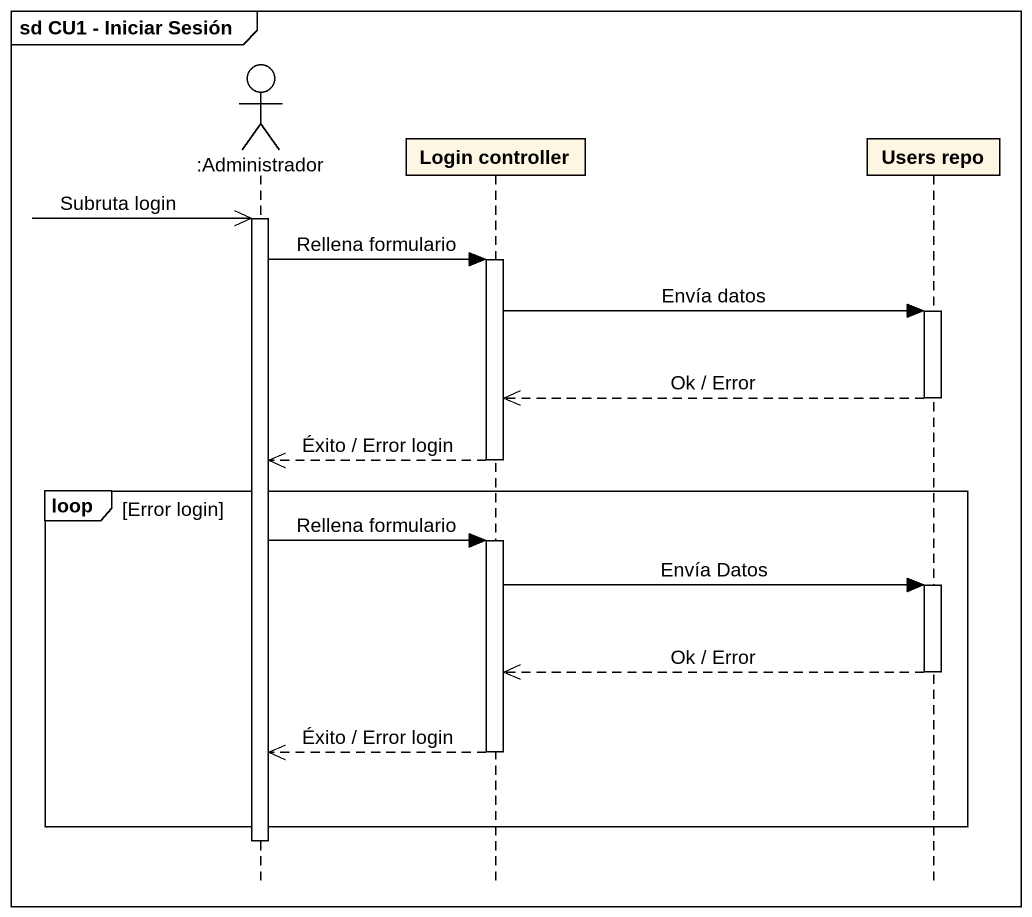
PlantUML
@startuml
mainframe sd CU1 - Iniciar Sesión
hide footbox
actor ":Administrador" as Administrador
participant "Login controller" as Login_controller
participant "Users repo" as Users_repo

Administrador ->> Administrador : Subruta login
activate Administrador
Administrador -> Login_controller : Rellena formulario
activate Login_controller
Login_controller -> Users_repo : Envía datos
activate Users_repo
Users_repo -->> Login_controller : Ok / Error
deactivate Users_repo
Login_controller -->> Administrador : Éxito / Error login
deactivate Login_controller
loop Error login
  Administrador -> Login_controller : Rellena formulario
  activate Login_controller
  Login_controller -> Users_repo : Envía Datos
  activate Users_repo
  Users_repo -->> Login_controller : Ok / Error
  deactivate Users_repo
  Login_controller -->> Administrador : Éxito / Error login
  deactivate Login_controller
end
deactivate Administrador
@enduml
